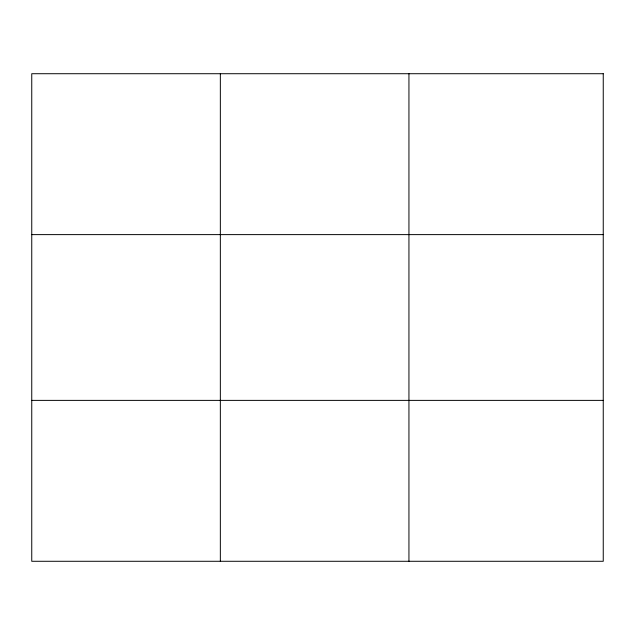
<?xml version="1.0" encoding="UTF-8"?>
<svg xmlns="http://www.w3.org/2000/svg" width="635" height="635" viewBox="0 0 635 635"><rect width="100%" height="100%" fill="white"/><g stroke="black" fill="none" stroke-linecap="round" stroke-linejoin="round"><path stroke-width="0.95" d="M220.345 561.284L220.345 73.716M408.94 561.284L408.94 73.716M31.75 234.617L603.25 234.617M31.75 400.383L603.25 400.383M603.25 73.716L603.25 561.284L31.75 561.284L31.75 73.716L603.25 73.716"/></g></svg>
